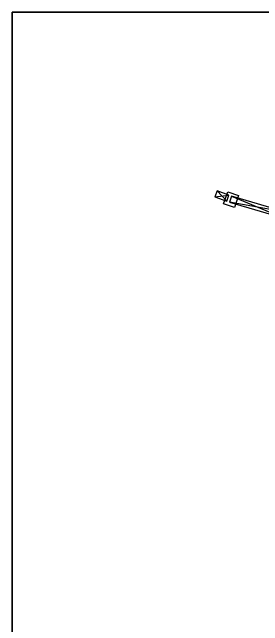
# Model space of a CAD drawing. Header units: millimetres. Extents: x -2430464 to 225692, y -180 to 1805330.
# Drawn here: x -1675788 to -1576286, y 746006 to 989645 of the extents above; entities that cross this region are included whole.
import ezdxf

# ---------------------------------------------------------------- set-up
doc = ezdxf.new("R2010")
doc.units = ezdxf.units.MM
doc.header["$LTSCALE"] = 1000
doc.layers.add('03LS-上木标注', color=50, linetype='CONTINUOUS')
doc.layers.add('W-bridge approach引桥', color=4, linetype='CONTINUOUS')
doc.layers.add('工作线', color=1, linetype='CONTINUOUS', lineweight=35)

# ---------------------------------------------------------------- blocks, each defined once
blk = doc.blocks.new('23YINQIAO')
at = {"layer": 'W-bridge approach引桥'}
for p, q in [((0, 0), (23000, -2500)), ((23000, 0), (0, -2500))]:
    blk.add_line(p, q, dxfattribs=at)
blk.add_lwpolyline([(0, -2500), (23000, -2500), (23000, 0), (0, 0)], close=True, dxfattribs=at)

msp = doc.modelspace()

# ---------------------------------------------------------------- linework, layer by layer
at = {"layer": '03LS-上木标注'}
msp.add_lwpolyline([(-1590161.11, 918307.89), (-1585914.4, 916819.45), (-1587568.22, 912100.89), (-1591814.93, 913589.33), (-1590161.11, 918307.89)], dxfattribs=at)
at = {"layer": 'W-bridge approach引桥'}
for p, q in [((-1594453.63, 918665.58), (-1590561.98, 914652.47)), ((-1595280.54, 916306.29), (-1589735.06, 917011.75))]:
    msp.add_line(p, q, dxfattribs=at)
msp.add_lwpolyline([(-1595280.54, 916306.29), (-1590561.98, 914652.47), (-1589735.06, 917011.75), (-1594453.63, 918665.58)], close=True, dxfattribs=at)
at = {"layer": '工作线'}
msp.add_lwpolyline([(-1675788.16, 989644.7), (-1097660.98, 989644.7), (-1097660.98, 539606.87), (-1675788.16, 539606.87)], close=True, dxfattribs=at)

# ---------------------------------------------------------------- block references
at = {"layer": 'W-bridge approach引桥', "rotation": 343.5102715223119}
msp.add_blockref('23YINQIAO', (-1588725.72, 916673.75), dxfattribs=at)

doc.saveas('drawing.dxf')
